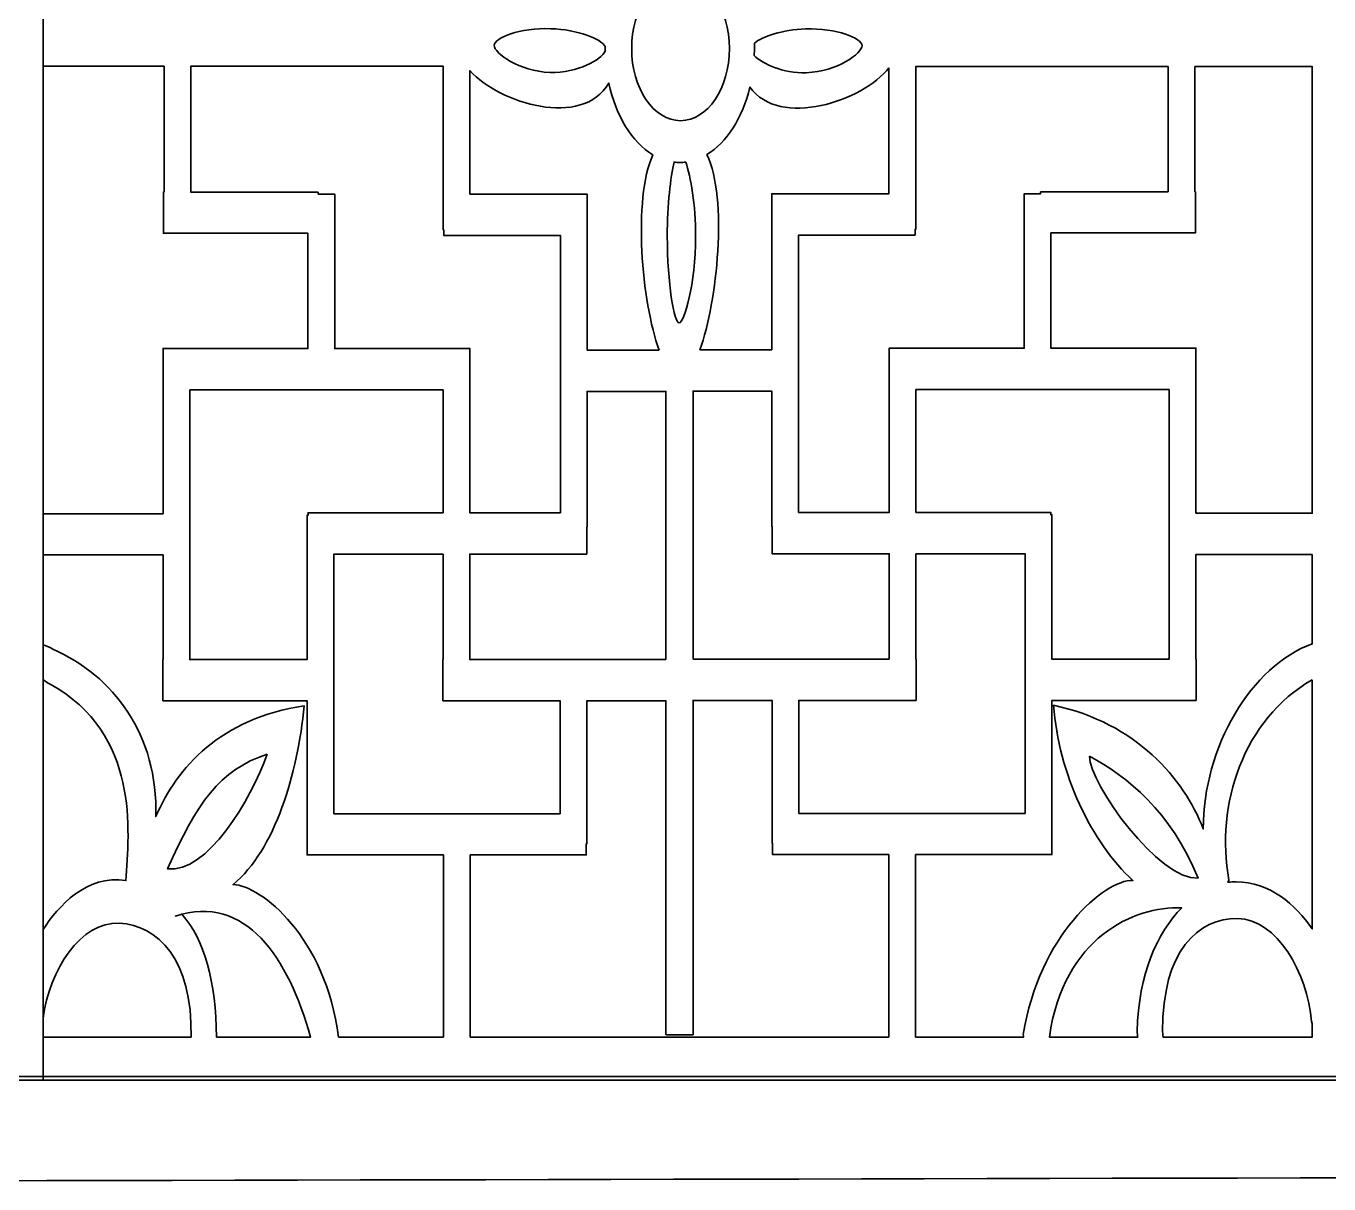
# Model space of a CAD drawing. Header units: centimetres. Extents: x 1.9 to 19.9, y -9.6 to 0.9.
# Drawn here: x 8.009 to 10.939, y -4.155 to -1.55 of the extents above; entities that cross this region are included whole.
import ezdxf

# ---------------------------------------------------------------- set-up
doc = ezdxf.new("R2010")
doc.units = ezdxf.units.CM
doc.header["$MEASUREMENT"] = 0
doc.layers.add('layer 1', color=7, linetype='Continuous')

msp = doc.modelspace()

# ---------------------------------------------------------------- linework, layer by layer
at = {"layer": 'layer 1', "color": 7, "lineweight": 35}
for points, knots in [([(1.85394, -4.15486), (1.85394, -4.15486), (1.85394, 0.91366), (1.85394, 0.91366), (1.85394, 0.91366), (1.85394, 0.91366), (19.89445, 0.91366), (19.89445, 0.91366), (19.89445, 0.91366), (19.89445, 0.91366), (19.89445, -4.1276), (19.89445, -4.1276), (19.89445, -4.1276), (13.88093, -4.1276), (7.86746, -4.15486), (1.85394, -4.15486)], [0, 0, 0, 0, 0.2, 0.2, 0.2, 0.2, 0.4, 0.4, 0.4, 0.4, 0.6, 0.6, 0.6, 0.6, 1, 1, 1, 1]), ([(4.99577, 0.71772), (4.99577, 0.71772), (8.04691, 0.71772), (8.04691, 0.71772), (8.04691, 0.71772), (8.04691, 0.71772), (8.04691, -3.92127), (8.04691, -3.92127), (8.04691, -3.92127), (8.04691, -3.92127), (4.99577, -3.92127), (4.99577, -3.92127), (4.99577, -3.92127), (4.99577, -3.92127), (4.99577, 0.71772), (4.99577, 0.71772)], [0, 0, 0, 0, 0.2, 0.2, 0.2, 0.2, 0.4, 0.4, 0.4, 0.4, 0.6, 0.6, 0.6, 0.6, 1, 1, 1, 1]), ([(7.96979, 0.71772), (7.96979, 0.71772), (10.97654, 0.71772), (10.97654, 0.71772), (10.97654, 0.71772), (10.97654, 0.71772), (10.97654, -3.92127), (10.97654, -3.92127), (10.97654, -3.92127), (10.97654, -3.92127), (7.96979, -3.92127), (7.96979, -3.92127), (7.96979, -3.92127), (7.96979, -3.92127), (7.96979, 0.71772), (7.96979, 0.71772)], [0, 0, 0, 0, 0.2, 0.2, 0.2, 0.2, 0.4, 0.4, 0.4, 0.4, 0.6, 0.6, 0.6, 0.6, 1, 1, 1, 1]), ([(2.06871, 0.6989), (2.06871, 0.6989), (2.06871, -3.91284), (2.06871, -3.91284), (2.06871, -3.91284), (2.06871, -3.91284), (19.67968, -3.91284), (19.67968, -3.91284), (19.67968, -3.91284), (19.67968, -3.91284), (19.67968, 0.6989), (19.67968, 0.6989), (19.67968, 0.6989), (19.67968, 0.6989), (2.06871, 0.6989), (2.06871, 0.6989)], [0, 0, 0, 0, 0.2, 0.2, 0.2, 0.2, 0.4, 0.4, 0.4, 0.4, 0.6, 0.6, 0.6, 0.6, 1, 1, 1, 1]), ([(9.4808, -1.43827), (9.54154, -1.43827), (9.59079, -1.51094), (9.59079, -1.60054), (9.59079, -1.60054), (9.59079, -1.69014), (9.54154, -1.76281), (9.4808, -1.76281), (9.4808, -1.76281), (9.42007, -1.76281), (9.37081, -1.69014), (9.37081, -1.60054), (9.37081, -1.60054), (9.37081, -1.51094), (9.42007, -1.43827), (9.4808, -1.43827)], [0, 0, 0, 0, 0.2, 0.2, 0.2, 0.2, 0.4, 0.4, 0.4, 0.4, 0.6, 0.6, 0.6, 0.6, 1, 1, 1, 1]), ([(9.31145, -1.60679), (9.31138, -1.60387), (9.31135, -1.60095), (9.31135, -1.59801), (9.31135, -1.59801), (9.31135, -1.59727), (9.31136, -1.59654), (9.31136, -1.5958), (9.31136, -1.5958), (9.30167, -1.57916), (9.25089, -1.55779), (9.18871, -1.55584), (9.18871, -1.55584), (9.11931, -1.55368), (9.06196, -1.57653), (9.06169, -1.59351), (9.06169, -1.59351), (9.06143, -1.61048), (9.1178, -1.65213), (9.18719, -1.6543), (9.18719, -1.6543), (9.24992, -1.65625), (9.30185, -1.62529), (9.31145, -1.60679)], [0, 0, 0, 0, 0.1428571, 0.1428571, 0.1428571, 0.1428571, 0.2857143, 0.2857143, 0.2857143, 0.2857143, 0.4285714, 0.4285714, 0.4285714, 0.4285714, 0.5714286, 0.5714286, 0.5714286, 0.5714286, 0.7142857, 0.7142857, 0.7142857, 0.7142857, 1, 1, 1, 1]), ([(9.64677, -1.58836), (9.64684, -1.59157), (9.64689, -1.59478), (9.64689, -1.59801), (9.64689, -1.59801), (9.64689, -1.60423), (9.64674, -1.6104), (9.64646, -1.61651), (9.64646, -1.61651), (9.66489, -1.63453), (9.71033, -1.65655), (9.76353, -1.65489), (9.76353, -1.65489), (9.83293, -1.65272), (9.88929, -1.61108), (9.88903, -1.5941), (9.88903, -1.5941), (9.88877, -1.57713), (9.83141, -1.55427), (9.76202, -1.55644), (9.76202, -1.55644), (9.70952, -1.55808), (9.66515, -1.57357), (9.64677, -1.58836)], [0, 0, 0, 0, 0.1428571, 0.1428571, 0.1428571, 0.1428571, 0.2857143, 0.2857143, 0.2857143, 0.2857143, 0.4285714, 0.4285714, 0.4285714, 0.4285714, 0.5714286, 0.5714286, 0.5714286, 0.5714286, 0.7142857, 0.7142857, 0.7142857, 0.7142857, 1, 1, 1, 1]), ([(8.04691, -2.64697), (8.04691, -2.64697), (8.31695, -2.64697), (8.31695, -2.64697), (8.31695, -2.64697), (8.31695, -2.64697), (8.31695, -2.27517), (8.31695, -2.27517), (8.31695, -2.27517), (8.31695, -2.27517), (8.37708, -2.27517), (8.37708, -2.27517), (8.37708, -2.27517), (8.37708, -2.27517), (8.37708, -2.27564), (8.37708, -2.27564), (8.37708, -2.27564), (8.37708, -2.27564), (8.64284, -2.27564), (8.64284, -2.27564), (8.64284, -2.27564), (8.64284, -2.27564), (8.64284, -2.01623), (8.64284, -2.01623), (8.64284, -2.01623), (8.64284, -2.01623), (8.31789, -2.01623), (8.31789, -2.01623), (8.31789, -2.01623), (8.31789, -2.01623), (8.31789, -1.92345), (8.31789, -1.92345), (8.31789, -1.92345), (8.31789, -1.92345), (8.31917, -1.92345), (8.31917, -1.92345), (8.31917, -1.92345), (8.31917, -1.92345), (8.31917, -1.64041), (8.31917, -1.64041), (8.31917, -1.64041), (8.31917, -1.64041), (8.04691, -1.64041), (8.04691, -1.64041), (8.04691, -1.64041), (8.04691, -1.64041), (8.04691, -2.64697), (8.04691, -2.64697)], [0, 0, 0, 0, 0.0769231, 0.0769231, 0.0769231, 0.0769231, 0.1538462, 0.1538462, 0.1538462, 0.1538462, 0.2307692, 0.2307692, 0.2307692, 0.2307692, 0.3076923, 0.3076923, 0.3076923, 0.3076923, 0.3846154, 0.3846154, 0.3846154, 0.3846154, 0.4615385, 0.4615385, 0.4615385, 0.4615385, 0.5384615, 0.5384615, 0.5384615, 0.5384615, 0.6153846, 0.6153846, 0.6153846, 0.6153846, 0.6923077, 0.6923077, 0.6923077, 0.6923077, 0.7692308, 0.7692308, 0.7692308, 0.7692308, 0.8461538, 0.8461538, 0.8461538, 0.8461538, 1, 1, 1, 1]), ([(8.66605, -1.92345), (8.66605, -1.92345), (8.3793, -1.92345), (8.3793, -1.92345), (8.3793, -1.92345), (8.3793, -1.92345), (8.3793, -1.64041), (8.3793, -1.64041), (8.3793, -1.64041), (8.3793, -1.64041), (8.94703, -1.64041), (8.94703, -1.64041), (8.94703, -1.64041), (8.94703, -1.64041), (8.94703, -2.00841), (8.94703, -2.00841), (8.94703, -2.00841), (8.94703, -2.00841), (8.94832, -2.00841), (8.94832, -2.00841), (8.94832, -2.00841), (8.94832, -2.00841), (8.94832, -2.02087), (8.94832, -2.02087), (8.94832, -2.02087), (8.94832, -2.02087), (9.21055, -2.02087), (9.21055, -2.02087), (9.21055, -2.02087), (9.21055, -2.02087), (9.21055, -2.64504), (9.21055, -2.64504), (9.21055, -2.64504), (9.21055, -2.64504), (9.00671, -2.64504), (9.00671, -2.64504), (9.00671, -2.64504), (9.00671, -2.64504), (9.00671, -2.36842), (9.00671, -2.36842), (9.00671, -2.36842), (9.00671, -2.36842), (9.00671, -2.27564), (9.00671, -2.27564), (9.00671, -2.27564), (9.00671, -2.27564), (9.00671, -2.27517), (9.00671, -2.27517), (9.00671, -2.27517), (9.00671, -2.27517), (8.94658, -2.27517), (8.94658, -2.27517), (8.94658, -2.27517), (8.94658, -2.27517), (8.94658, -2.27564), (8.94658, -2.27564), (8.94658, -2.27564), (8.94658, -2.27564), (8.70298, -2.27564), (8.70298, -2.27564), (8.70298, -2.27564), (8.70298, -2.27564), (8.70298, -1.92809), (8.70298, -1.92809), (8.70298, -1.92809), (8.70298, -1.92809), (8.66605, -1.92809), (8.66605, -1.92809), (8.66605, -1.92809), (8.66605, -1.92809), (8.66605, -1.92345), (8.66605, -1.92345)], [0, 0, 0, 0, 0.0526316, 0.0526316, 0.0526316, 0.0526316, 0.1052632, 0.1052632, 0.1052632, 0.1052632, 0.1578947, 0.1578947, 0.1578947, 0.1578947, 0.2105263, 0.2105263, 0.2105263, 0.2105263, 0.2631579, 0.2631579, 0.2631579, 0.2631579, 0.3157895, 0.3157895, 0.3157895, 0.3157895, 0.3684211, 0.3684211, 0.3684211, 0.3684211, 0.4210526, 0.4210526, 0.4210526, 0.4210526, 0.4736842, 0.4736842, 0.4736842, 0.4736842, 0.5263158, 0.5263158, 0.5263158, 0.5263158, 0.5789474, 0.5789474, 0.5789474, 0.5789474, 0.6315789, 0.6315789, 0.6315789, 0.6315789, 0.6842105, 0.6842105, 0.6842105, 0.6842105, 0.7368421, 0.7368421, 0.7368421, 0.7368421, 0.7894737, 0.7894737, 0.7894737, 0.7894737, 0.8421053, 0.8421053, 0.8421053, 0.8421053, 0.8947368, 0.8947368, 0.8947368, 0.8947368, 1, 1, 1, 1]), ([(9.43258, -2.27909), (9.39322, -2.1708), (9.37346, -1.93985), (9.41831, -1.83932), (9.41831, -1.83932), (9.37168, -1.81132), (9.33516, -1.75206), (9.31957, -1.67824), (9.31957, -1.67824), (9.25961, -1.78087), (9.07302, -1.72409), (9.00716, -1.65026), (9.00716, -1.65026), (9.00716, -1.65026), (9.00716, -1.92809), (9.00716, -1.92809), (9.00716, -1.92809), (9.00716, -1.92809), (9.21055, -1.92809), (9.21055, -1.92809), (9.21055, -1.92809), (9.21055, -1.92809), (9.24746, -1.92809), (9.24746, -1.92809), (9.24746, -1.92809), (9.24746, -1.92809), (9.27069, -1.92809), (9.27069, -1.92809), (9.27069, -1.92809), (9.27069, -1.92809), (9.27069, -2.27909), (9.27069, -2.27909), (9.27069, -2.27909), (9.27069, -2.27909), (9.43258, -2.27909), (9.43258, -2.27909)], [0, 0, 0, 0, 0.1, 0.1, 0.1, 0.1, 0.2, 0.2, 0.2, 0.2, 0.3, 0.3, 0.3, 0.3, 0.4, 0.4, 0.4, 0.4, 0.5, 0.5, 0.5, 0.5, 0.6, 0.6, 0.6, 0.6, 0.7, 0.7, 0.7, 0.7, 0.8, 0.8, 0.8, 0.8, 1, 1, 1, 1]), ([(9.94951, -1.64366), (9.89149, -1.7187), (9.70392, -1.78119), (9.63664, -1.68731), (9.63664, -1.68731), (9.62007, -1.75684), (9.58471, -1.81237), (9.54006, -1.83925), (9.54006, -1.83925), (9.5874, -1.93941), (9.563, -2.16927), (9.52432, -2.2783), (9.52432, -2.2783), (9.52432, -2.2783), (9.68598, -2.2783), (9.68598, -2.2783), (9.68598, -2.2783), (9.68598, -2.2783), (9.68598, -1.92729), (9.68598, -1.92729), (9.68598, -1.92729), (9.68598, -1.92729), (9.70921, -1.92729), (9.70921, -1.92729), (9.70921, -1.92729), (9.70921, -1.92729), (9.74612, -1.92729), (9.74612, -1.92729), (9.74612, -1.92729), (9.74612, -1.92729), (9.94951, -1.92729), (9.94951, -1.92729), (9.94951, -1.92729), (9.94951, -1.92729), (9.94951, -1.64366), (9.94951, -1.64366)], [0, 0, 0, 0, 0.1, 0.1, 0.1, 0.1, 0.2, 0.2, 0.2, 0.2, 0.3, 0.3, 0.3, 0.3, 0.4, 0.4, 0.4, 0.4, 0.5, 0.5, 0.5, 0.5, 0.6, 0.6, 0.6, 0.6, 0.7, 0.7, 0.7, 0.7, 0.8, 0.8, 0.8, 0.8, 1, 1, 1, 1]), ([(10.29062, -1.92266), (10.29062, -1.92266), (10.57737, -1.92266), (10.57737, -1.92266), (10.57737, -1.92266), (10.57737, -1.92266), (10.57737, -1.64121), (10.57737, -1.64121), (10.57737, -1.64121), (10.57737, -1.64121), (10.00964, -1.64121), (10.00964, -1.64121), (10.00964, -1.64121), (10.00964, -1.64121), (10.00964, -2.00761), (10.00964, -2.00761), (10.00964, -2.00761), (10.00964, -2.00761), (10.00836, -2.00761), (10.00836, -2.00761), (10.00836, -2.00761), (10.00836, -2.00761), (10.00836, -2.02007), (10.00836, -2.02007), (10.00836, -2.02007), (10.00836, -2.02007), (9.74612, -2.02007), (9.74612, -2.02007), (9.74612, -2.02007), (9.74612, -2.02007), (9.74612, -2.64424), (9.74612, -2.64424), (9.74612, -2.64424), (9.74612, -2.64424), (9.94996, -2.64424), (9.94996, -2.64424), (9.94996, -2.64424), (9.94996, -2.64424), (9.94996, -2.36762), (9.94996, -2.36762), (9.94996, -2.36762), (9.94996, -2.36762), (9.94996, -2.27484), (9.94996, -2.27484), (9.94996, -2.27484), (9.94996, -2.27484), (9.94996, -2.27437), (9.94996, -2.27437), (9.94996, -2.27437), (9.94996, -2.27437), (10.01009, -2.27437), (10.01009, -2.27437), (10.01009, -2.27437), (10.01009, -2.27437), (10.01009, -2.27484), (10.01009, -2.27484), (10.01009, -2.27484), (10.01009, -2.27484), (10.2537, -2.27484), (10.2537, -2.27484), (10.2537, -2.27484), (10.2537, -2.27484), (10.2537, -1.92729), (10.2537, -1.92729), (10.2537, -1.92729), (10.2537, -1.92729), (10.29062, -1.92729), (10.29062, -1.92729), (10.29062, -1.92729), (10.29062, -1.92729), (10.29062, -1.92266), (10.29062, -1.92266)], [0, 0, 0, 0, 0.0526316, 0.0526316, 0.0526316, 0.0526316, 0.1052632, 0.1052632, 0.1052632, 0.1052632, 0.1578947, 0.1578947, 0.1578947, 0.1578947, 0.2105263, 0.2105263, 0.2105263, 0.2105263, 0.2631579, 0.2631579, 0.2631579, 0.2631579, 0.3157895, 0.3157895, 0.3157895, 0.3157895, 0.3684211, 0.3684211, 0.3684211, 0.3684211, 0.4210526, 0.4210526, 0.4210526, 0.4210526, 0.4736842, 0.4736842, 0.4736842, 0.4736842, 0.5263158, 0.5263158, 0.5263158, 0.5263158, 0.5789474, 0.5789474, 0.5789474, 0.5789474, 0.6315789, 0.6315789, 0.6315789, 0.6315789, 0.6842105, 0.6842105, 0.6842105, 0.6842105, 0.7368421, 0.7368421, 0.7368421, 0.7368421, 0.7894737, 0.7894737, 0.7894737, 0.7894737, 0.8421053, 0.8421053, 0.8421053, 0.8421053, 0.8947368, 0.8947368, 0.8947368, 0.8947368, 1, 1, 1, 1]), ([(10.63751, -1.92266), (10.63751, -1.92266), (10.63879, -1.92266), (10.63879, -1.92266), (10.63879, -1.92266), (10.63879, -1.92266), (10.63879, -2.01544), (10.63879, -2.01544), (10.63879, -2.01544), (10.63879, -2.01544), (10.31383, -2.01544), (10.31383, -2.01544), (10.31383, -2.01544), (10.31383, -2.01544), (10.31383, -2.27484), (10.31383, -2.27484), (10.31383, -2.27484), (10.31383, -2.27484), (10.57959, -2.27484), (10.57959, -2.27484), (10.57959, -2.27484), (10.57959, -2.27484), (10.57959, -2.27437), (10.57959, -2.27437), (10.57959, -2.27437), (10.57959, -2.27437), (10.63973, -2.27437), (10.63973, -2.27437), (10.63973, -2.27437), (10.63973, -2.27437), (10.63973, -2.64617), (10.63973, -2.64617), (10.63973, -2.64617), (10.63973, -2.64617), (10.90141, -2.64617), (10.90141, -2.64617), (10.90141, -2.64617), (10.90141, -2.64617), (10.90141, -1.64121), (10.90141, -1.64121), (10.90141, -1.64121), (10.90141, -1.64121), (10.63751, -1.64121), (10.63751, -1.64121), (10.63751, -1.64121), (10.63751, -1.64121), (10.63751, -1.92266), (10.63751, -1.92266)], [0, 0, 0, 0, 0.0769231, 0.0769231, 0.0769231, 0.0769231, 0.1538462, 0.1538462, 0.1538462, 0.1538462, 0.2307692, 0.2307692, 0.2307692, 0.2307692, 0.3076923, 0.3076923, 0.3076923, 0.3076923, 0.3846154, 0.3846154, 0.3846154, 0.3846154, 0.4615385, 0.4615385, 0.4615385, 0.4615385, 0.5384615, 0.5384615, 0.5384615, 0.5384615, 0.6153846, 0.6153846, 0.6153846, 0.6153846, 0.6923077, 0.6923077, 0.6923077, 0.6923077, 0.7692308, 0.7692308, 0.7692308, 0.7692308, 0.8461538, 0.8461538, 0.8461538, 0.8461538, 1, 1, 1, 1]), ([(9.49254, -1.85605), (9.48811, -1.85659), (9.48364, -1.85687), (9.47912, -1.85687), (9.47912, -1.85687), (9.4748, -1.85687), (9.47052, -1.85661), (9.46629, -1.85612), (9.46629, -1.85612), (9.45824, -1.88938), (9.45104, -1.95113), (9.45091, -2.02244), (9.45091, -2.02244), (9.4507, -2.12952), (9.46651, -2.21766), (9.47751, -2.21781), (9.47751, -2.21781), (9.48852, -2.21796), (9.51453, -2.13039), (9.51474, -2.0233), (9.51474, -2.0233), (9.51487, -1.95169), (9.50343, -1.88946), (9.49254, -1.85605)], [0, 0, 0, 0, 0.1428571, 0.1428571, 0.1428571, 0.1428571, 0.2857143, 0.2857143, 0.2857143, 0.2857143, 0.4285714, 0.4285714, 0.4285714, 0.4285714, 0.5714286, 0.5714286, 0.5714286, 0.5714286, 0.7142857, 0.7142857, 0.7142857, 0.7142857, 1, 1, 1, 1]), ([(8.37708, -2.36842), (8.37708, -2.36842), (8.94658, -2.36842), (8.94658, -2.36842), (8.94658, -2.36842), (8.94658, -2.36842), (8.94658, -2.64504), (8.94658, -2.64504), (8.94658, -2.64504), (8.94658, -2.64504), (8.64321, -2.64504), (8.64321, -2.64504), (8.64321, -2.64504), (8.64321, -2.64504), (8.64321, -2.65035), (8.64321, -2.65035), (8.64321, -2.65035), (8.64321, -2.65035), (8.64086, -2.65035), (8.64086, -2.65035), (8.64086, -2.65035), (8.64086, -2.65035), (8.64086, -2.97521), (8.64086, -2.97521), (8.64086, -2.97521), (8.64086, -2.97521), (8.37708, -2.97521), (8.37708, -2.97521), (8.37708, -2.97521), (8.37708, -2.97521), (8.37708, -2.36842), (8.37708, -2.36842)], [0, 0, 0, 0, 0.1111111, 0.1111111, 0.1111111, 0.1111111, 0.2222222, 0.2222222, 0.2222222, 0.2222222, 0.3333333, 0.3333333, 0.3333333, 0.3333333, 0.4444444, 0.4444444, 0.4444444, 0.4444444, 0.5555556, 0.5555556, 0.5555556, 0.5555556, 0.6666667, 0.6666667, 0.6666667, 0.6666667, 0.7777778, 0.7777778, 0.7777778, 0.7777778, 1, 1, 1, 1]), ([(9.44785, -2.97499), (9.44785, -2.97499), (9.44785, -2.9742), (9.44785, -2.9742), (9.44785, -2.9742), (9.44785, -2.9742), (9.44789, -2.9742), (9.44789, -2.9742), (9.44789, -2.9742), (9.44789, -2.9742), (9.44789, -2.37187), (9.44789, -2.37187), (9.44789, -2.37187), (9.44789, -2.37187), (9.27069, -2.37187), (9.27069, -2.37187), (9.27069, -2.37187), (9.27069, -2.37187), (9.27069, -2.67692), (9.27069, -2.67692), (9.27069, -2.67692), (9.27069, -2.67692), (9.26996, -2.67692), (9.26996, -2.67692), (9.26996, -2.67692), (9.26996, -2.67692), (9.26996, -2.73782), (9.26996, -2.73782), (9.26996, -2.73782), (9.26996, -2.73782), (9.00671, -2.73782), (9.00671, -2.73782), (9.00671, -2.73782), (9.00671, -2.73782), (9.00671, -2.97499), (9.00671, -2.97499), (9.00671, -2.97499), (9.00671, -2.97499), (9.44785, -2.97499), (9.44785, -2.97499)], [0, 0, 0, 0, 0.0909091, 0.0909091, 0.0909091, 0.0909091, 0.1818182, 0.1818182, 0.1818182, 0.1818182, 0.2727273, 0.2727273, 0.2727273, 0.2727273, 0.3636364, 0.3636364, 0.3636364, 0.3636364, 0.4545455, 0.4545455, 0.4545455, 0.4545455, 0.5454545, 0.5454545, 0.5454545, 0.5454545, 0.6363636, 0.6363636, 0.6363636, 0.6363636, 0.7272727, 0.7272727, 0.7272727, 0.7272727, 0.8181818, 0.8181818, 0.8181818, 0.8181818, 1, 1, 1, 1]), ([(9.94996, -2.9742), (9.94996, -2.9742), (9.94996, -2.73702), (9.94996, -2.73702), (9.94996, -2.73702), (9.94996, -2.73702), (9.68672, -2.73702), (9.68672, -2.73702), (9.68672, -2.73702), (9.68672, -2.73702), (9.68672, -2.67612), (9.68672, -2.67612), (9.68672, -2.67612), (9.68672, -2.67612), (9.68598, -2.67612), (9.68598, -2.67612), (9.68598, -2.67612), (9.68598, -2.67612), (9.68598, -2.37108), (9.68598, -2.37108), (9.68598, -2.37108), (9.68598, -2.37108), (9.50879, -2.37108), (9.50879, -2.37108), (9.50879, -2.37108), (9.50879, -2.37108), (9.50879, -2.9742), (9.50879, -2.9742), (9.50879, -2.9742), (9.50879, -2.9742), (9.94996, -2.9742), (9.94996, -2.9742)], [0, 0, 0, 0, 0.1111111, 0.1111111, 0.1111111, 0.1111111, 0.2222222, 0.2222222, 0.2222222, 0.2222222, 0.3333333, 0.3333333, 0.3333333, 0.3333333, 0.4444444, 0.4444444, 0.4444444, 0.4444444, 0.5555556, 0.5555556, 0.5555556, 0.5555556, 0.6666667, 0.6666667, 0.6666667, 0.6666667, 0.7777778, 0.7777778, 0.7777778, 0.7777778, 1, 1, 1, 1]), ([(10.57959, -2.36762), (10.57959, -2.36762), (10.01009, -2.36762), (10.01009, -2.36762), (10.01009, -2.36762), (10.01009, -2.36762), (10.01009, -2.64424), (10.01009, -2.64424), (10.01009, -2.64424), (10.01009, -2.64424), (10.31346, -2.64424), (10.31346, -2.64424), (10.31346, -2.64424), (10.31346, -2.64424), (10.31346, -2.64955), (10.31346, -2.64955), (10.31346, -2.64955), (10.31346, -2.64955), (10.31581, -2.64955), (10.31581, -2.64955), (10.31581, -2.64955), (10.31581, -2.64955), (10.31581, -2.97441), (10.31581, -2.97441), (10.31581, -2.97441), (10.31581, -2.97441), (10.57959, -2.97441), (10.57959, -2.97441), (10.57959, -2.97441), (10.57959, -2.97441), (10.57959, -2.36762), (10.57959, -2.36762)], [0, 0, 0, 0, 0.1111111, 0.1111111, 0.1111111, 0.1111111, 0.2222222, 0.2222222, 0.2222222, 0.2222222, 0.3333333, 0.3333333, 0.3333333, 0.3333333, 0.4444444, 0.4444444, 0.4444444, 0.4444444, 0.5555556, 0.5555556, 0.5555556, 0.5555556, 0.6666667, 0.6666667, 0.6666667, 0.6666667, 0.7777778, 0.7777778, 0.7777778, 0.7777778, 1, 1, 1, 1]), ([(8.94752, -3.82439), (8.94752, -3.82439), (8.94752, -3.41467), (8.94752, -3.41467), (8.94752, -3.41467), (8.94752, -3.41467), (8.701, -3.41467), (8.701, -3.41467), (8.701, -3.41467), (8.701, -3.41467), (8.64206, -3.41467), (8.64206, -3.41467), (8.64206, -3.41467), (8.64206, -3.41467), (8.64086, -3.41467), (8.64086, -3.41467), (8.64086, -3.41467), (8.64086, -3.41467), (8.64086, -3.06799), (8.64086, -3.06799), (8.64086, -3.06799), (8.64086, -3.06799), (8.31641, -3.06799), (8.31641, -3.06799), (8.31641, -3.06799), (8.31641, -3.06799), (8.31641, -2.97521), (8.31641, -2.97521), (8.31641, -2.97521), (8.31641, -2.97521), (8.31695, -2.97521), (8.31695, -2.97521), (8.31695, -2.97521), (8.31695, -2.97521), (8.31695, -2.73975), (8.31695, -2.73975), (8.31695, -2.73975), (8.31695, -2.73975), (8.04691, -2.73975), (8.04691, -2.73975), (8.04691, -2.73975), (8.04691, -2.73975), (8.04691, -2.94174), (8.04691, -2.94174), (8.04691, -2.94174), (8.05297, -2.94338), (8.06025, -2.94661), (8.06893, -2.9518), (8.06893, -2.9518), (8.20428, -3.01058), (8.30646, -3.14484), (8.30055, -3.32846), (8.30055, -3.32846), (8.34818, -3.21751), (8.44636, -3.10741), (8.6345, -3.07927), (8.6345, -3.07927), (8.61945, -3.23199), (8.56928, -3.40273), (8.47442, -3.48132), (8.47442, -3.48132), (8.5378, -3.48307), (8.68243, -3.59994), (8.71154, -3.82439), (8.71154, -3.82439), (8.71154, -3.82439), (8.94752, -3.82439), (8.94752, -3.82439)], [0, 0, 0, 0, 0.0555556, 0.0555556, 0.0555556, 0.0555556, 0.1111111, 0.1111111, 0.1111111, 0.1111111, 0.1666667, 0.1666667, 0.1666667, 0.1666667, 0.2222222, 0.2222222, 0.2222222, 0.2222222, 0.2777778, 0.2777778, 0.2777778, 0.2777778, 0.3333333, 0.3333333, 0.3333333, 0.3333333, 0.3888889, 0.3888889, 0.3888889, 0.3888889, 0.4444444, 0.4444444, 0.4444444, 0.4444444, 0.5, 0.5, 0.5, 0.5, 0.5555556, 0.5555556, 0.5555556, 0.5555556, 0.6111111, 0.6111111, 0.6111111, 0.6111111, 0.6666667, 0.6666667, 0.6666667, 0.6666667, 0.7222222, 0.7222222, 0.7222222, 0.7222222, 0.7777778, 0.7777778, 0.7777778, 0.7777778, 0.8333333, 0.8333333, 0.8333333, 0.8333333, 0.8888889, 0.8888889, 0.8888889, 0.8888889, 1, 1, 1, 1]), ([(8.94658, -2.73782), (8.94658, -2.73782), (8.94658, -2.97499), (8.94658, -2.97499), (8.94658, -2.97499), (8.94658, -2.97499), (8.94625, -2.97499), (8.94625, -2.97499), (8.94625, -2.97499), (8.94625, -2.97499), (8.94625, -3.06777), (8.94625, -3.06777), (8.94625, -3.06777), (8.94625, -3.06777), (9.20996, -3.06777), (9.20996, -3.06777), (9.20996, -3.06777), (9.20996, -3.06777), (9.20996, -3.32189), (9.20996, -3.32189), (9.20996, -3.32189), (9.20996, -3.32189), (8.701, -3.32189), (8.701, -3.32189), (8.701, -3.32189), (8.701, -3.32189), (8.701, -2.73782), (8.701, -2.73782), (8.701, -2.73782), (8.701, -2.73782), (8.94658, -2.73782), (8.94658, -2.73782)], [0, 0, 0, 0, 0.1111111, 0.1111111, 0.1111111, 0.1111111, 0.2222222, 0.2222222, 0.2222222, 0.2222222, 0.3333333, 0.3333333, 0.3333333, 0.3333333, 0.4444444, 0.4444444, 0.4444444, 0.4444444, 0.5555556, 0.5555556, 0.5555556, 0.5555556, 0.6666667, 0.6666667, 0.6666667, 0.6666667, 0.7777778, 0.7777778, 0.7777778, 0.7777778, 1, 1, 1, 1]), ([(10.01009, -2.73702), (10.01009, -2.73702), (10.01009, -2.9742), (10.01009, -2.9742), (10.01009, -2.9742), (10.01009, -2.9742), (10.01042, -2.9742), (10.01042, -2.9742), (10.01042, -2.9742), (10.01042, -2.9742), (10.01042, -3.06698), (10.01042, -3.06698), (10.01042, -3.06698), (10.01042, -3.06698), (9.74672, -3.06698), (9.74672, -3.06698), (9.74672, -3.06698), (9.74672, -3.06698), (9.74672, -3.32109), (9.74672, -3.32109), (9.74672, -3.32109), (9.74672, -3.32109), (10.25568, -3.32109), (10.25568, -3.32109), (10.25568, -3.32109), (10.25568, -3.32109), (10.25568, -2.73702), (10.25568, -2.73702), (10.25568, -2.73702), (10.25568, -2.73702), (10.01009, -2.73702), (10.01009, -2.73702)], [0, 0, 0, 0, 0.1111111, 0.1111111, 0.1111111, 0.1111111, 0.2222222, 0.2222222, 0.2222222, 0.2222222, 0.3333333, 0.3333333, 0.3333333, 0.3333333, 0.4444444, 0.4444444, 0.4444444, 0.4444444, 0.5555556, 0.5555556, 0.5555556, 0.5555556, 0.6666667, 0.6666667, 0.6666667, 0.6666667, 0.7777778, 0.7777778, 0.7777778, 0.7777778, 1, 1, 1, 1]), ([(10.90141, -2.73895), (10.90141, -2.73895), (10.63973, -2.73895), (10.63973, -2.73895), (10.63973, -2.73895), (10.63973, -2.73895), (10.63973, -2.97441), (10.63973, -2.97441), (10.63973, -2.97441), (10.63973, -2.97441), (10.64027, -2.97441), (10.64027, -2.97441), (10.64027, -2.97441), (10.64027, -2.97441), (10.64027, -3.06719), (10.64027, -3.06719), (10.64027, -3.06719), (10.64027, -3.06719), (10.31581, -3.06719), (10.31581, -3.06719), (10.31581, -3.06719), (10.31581, -3.06719), (10.31581, -3.41387), (10.31581, -3.41387), (10.31581, -3.41387), (10.31581, -3.41387), (10.31462, -3.41387), (10.31462, -3.41387), (10.31462, -3.41387), (10.31462, -3.41387), (10.25568, -3.41387), (10.25568, -3.41387), (10.25568, -3.41387), (10.25568, -3.41387), (10.00916, -3.41387), (10.00916, -3.41387), (10.00916, -3.41387), (10.00916, -3.41387), (10.00916, -3.82439), (10.00916, -3.82439), (10.00916, -3.82439), (10.00916, -3.82439), (10.25219, -3.82439), (10.25219, -3.82439), (10.25219, -3.82439), (10.25194, -3.82257), (10.25174, -3.8207), (10.2516, -3.81877), (10.2516, -3.81877), (10.28695, -3.59645), (10.43456, -3.4696), (10.49794, -3.47206), (10.49794, -3.47206), (10.40535, -3.38725), (10.33052, -3.23147), (10.31974, -3.07788), (10.31974, -3.07788), (10.50692, -3.11849), (10.6119, -3.24223), (10.65639, -3.35624), (10.65639, -3.35624), (10.6556, -3.1724), (10.76455, -2.98951), (10.90141, -2.93977), (10.90141, -2.93977), (10.90141, -2.93977), (10.90141, -2.73895), (10.90141, -2.73895)], [0, 0, 0, 0, 0.0555556, 0.0555556, 0.0555556, 0.0555556, 0.1111111, 0.1111111, 0.1111111, 0.1111111, 0.1666667, 0.1666667, 0.1666667, 0.1666667, 0.2222222, 0.2222222, 0.2222222, 0.2222222, 0.2777778, 0.2777778, 0.2777778, 0.2777778, 0.3333333, 0.3333333, 0.3333333, 0.3333333, 0.3888889, 0.3888889, 0.3888889, 0.3888889, 0.4444444, 0.4444444, 0.4444444, 0.4444444, 0.5, 0.5, 0.5, 0.5, 0.5555556, 0.5555556, 0.5555556, 0.5555556, 0.6111111, 0.6111111, 0.6111111, 0.6111111, 0.6666667, 0.6666667, 0.6666667, 0.6666667, 0.7222222, 0.7222222, 0.7222222, 0.7222222, 0.7777778, 0.7777778, 0.7777778, 0.7777778, 0.8333333, 0.8333333, 0.8333333, 0.8333333, 0.8888889, 0.8888889, 0.8888889, 0.8888889, 1, 1, 1, 1]), ([(8.04691, -3.01928), (8.05198, -3.02461), (8.05744, -3.02853), (8.0629, -3.03013), (8.0629, -3.03013), (8.26551, -3.14378), (8.24012, -3.36092), (8.23353, -3.47238), (8.23353, -3.47238), (8.14472, -3.45763), (8.08114, -3.53076), (8.04691, -3.58267), (8.04691, -3.58267), (8.04691, -3.58267), (8.04691, -3.01928), (8.04691, -3.01928)], [0, 0, 0, 0, 0.2, 0.2, 0.2, 0.2, 0.4, 0.4, 0.4, 0.4, 0.6, 0.6, 0.6, 0.6, 1, 1, 1, 1]), ([(10.90141, -3.02064), (10.74662, -3.10976), (10.68303, -3.30117), (10.71402, -3.47128), (10.71402, -3.47128), (10.71373, -3.47252), (10.71299, -3.47422), (10.7119, -3.47617), (10.7119, -3.47617), (10.71812, -3.47529), (10.72423, -3.47488), (10.73021, -3.47497), (10.73021, -3.47497), (10.80548, -3.47599), (10.86335, -3.52527), (10.90141, -3.58102), (10.90141, -3.58102), (10.90141, -3.58102), (10.90141, -3.02064), (10.90141, -3.02064)], [0, 0, 0, 0, 0.1666667, 0.1666667, 0.1666667, 0.1666667, 0.3333333, 0.3333333, 0.3333333, 0.3333333, 0.5, 0.5, 0.5, 0.5, 0.6666667, 0.6666667, 0.6666667, 0.6666667, 1, 1, 1, 1]), ([(9.94902, -3.82439), (9.94902, -3.82439), (9.94902, -3.41387), (9.94902, -3.41387), (9.94902, -3.41387), (9.94902, -3.41387), (9.68787, -3.41387), (9.68787, -3.41387), (9.68787, -3.41387), (9.68787, -3.41387), (9.68787, -3.38888), (9.68787, -3.38888), (9.68787, -3.38888), (9.68787, -3.38888), (9.68658, -3.38888), (9.68658, -3.38888), (9.68658, -3.38888), (9.68658, -3.38888), (9.68658, -3.06698), (9.68658, -3.06698), (9.68658, -3.06698), (9.68658, -3.06698), (9.50882, -3.06698), (9.50882, -3.06698), (9.50882, -3.06698), (9.50882, -3.06698), (9.50882, -3.06777), (9.50882, -3.06777), (9.50882, -3.06777), (9.50882, -3.06777), (9.50879, -3.06777), (9.50879, -3.06777), (9.50879, -3.06777), (9.50879, -3.06777), (9.50879, -3.81934), (9.50879, -3.81934), (9.50879, -3.81934), (9.50879, -3.81934), (9.44865, -3.81934), (9.44865, -3.81934), (9.44865, -3.81934), (9.44865, -3.81934), (9.44865, -3.81854), (9.44865, -3.81854), (9.44865, -3.81854), (9.44865, -3.81854), (9.44789, -3.81854), (9.44789, -3.81854), (9.44789, -3.81854), (9.44789, -3.81854), (9.44789, -3.06777), (9.44789, -3.06777), (9.44789, -3.06777), (9.44789, -3.06777), (9.27009, -3.06777), (9.27009, -3.06777), (9.27009, -3.06777), (9.27009, -3.06777), (9.27009, -3.38968), (9.27009, -3.38968), (9.27009, -3.38968), (9.27009, -3.38968), (9.26881, -3.38968), (9.26881, -3.38968), (9.26881, -3.38968), (9.26881, -3.38968), (9.26881, -3.41467), (9.26881, -3.41467), (9.26881, -3.41467), (9.26881, -3.41467), (9.00765, -3.41467), (9.00765, -3.41467), (9.00765, -3.41467), (9.00765, -3.41467), (9.00765, -3.82439), (9.00765, -3.82439), (9.00765, -3.82439), (9.00765, -3.82439), (9.94902, -3.82439), (9.94902, -3.82439)], [0, 0, 0, 0, 0.047619, 0.047619, 0.047619, 0.047619, 0.0952381, 0.0952381, 0.0952381, 0.0952381, 0.1428571, 0.1428571, 0.1428571, 0.1428571, 0.1904762, 0.1904762, 0.1904762, 0.1904762, 0.2380952, 0.2380952, 0.2380952, 0.2380952, 0.2857143, 0.2857143, 0.2857143, 0.2857143, 0.3333333, 0.3333333, 0.3333333, 0.3333333, 0.3809524, 0.3809524, 0.3809524, 0.3809524, 0.4285714, 0.4285714, 0.4285714, 0.4285714, 0.4761905, 0.4761905, 0.4761905, 0.4761905, 0.5238095, 0.5238095, 0.5238095, 0.5238095, 0.5714286, 0.5714286, 0.5714286, 0.5714286, 0.6190476, 0.6190476, 0.6190476, 0.6190476, 0.6666667, 0.6666667, 0.6666667, 0.6666667, 0.7142857, 0.7142857, 0.7142857, 0.7142857, 0.7619048, 0.7619048, 0.7619048, 0.7619048, 0.8095238, 0.8095238, 0.8095238, 0.8095238, 0.8571429, 0.8571429, 0.8571429, 0.8571429, 0.9047619, 0.9047619, 0.9047619, 0.9047619, 1, 1, 1, 1]), ([(8.55074, -3.18804), (8.44401, -3.22321), (8.3918, -3.29978), (8.32715, -3.44596), (8.32715, -3.44596), (8.41466, -3.45674), (8.51487, -3.29225), (8.55074, -3.18804)], [0, 0, 0, 0, 0.3333333, 0.3333333, 0.3333333, 0.3333333, 1, 1, 1, 1]), ([(10.40039, -3.19212), (10.48475, -3.23826), (10.58426, -3.31677), (10.64477, -3.46711), (10.64477, -3.46711), (10.55704, -3.47207), (10.40003, -3.25499), (10.40039, -3.19212)], [0, 0, 0, 0, 0.3333333, 0.3333333, 0.3333333, 0.3333333, 1, 1, 1, 1]), ([(8.43699, -3.82439), (8.4363, -3.70023), (8.41003, -3.60468), (8.35923, -3.54816), (8.35923, -3.54816), (8.35923, -3.54816), (8.34482, -3.5524), (8.34482, -3.5524), (8.34482, -3.5524), (8.34482, -3.5524), (8.3448, -3.55242), (8.3448, -3.55242), (8.3448, -3.55242), (8.50285, -3.50018), (8.59927, -3.64699), (8.64863, -3.82439), (8.64863, -3.82439), (8.64863, -3.82439), (8.43699, -3.82439), (8.43699, -3.82439)], [0, 0, 0, 0, 0.1666667, 0.1666667, 0.1666667, 0.1666667, 0.3333333, 0.3333333, 0.3333333, 0.3333333, 0.5, 0.5, 0.5, 0.5, 0.6666667, 0.6666667, 0.6666667, 0.6666667, 1, 1, 1, 1]), ([(10.50898, -3.82439), (10.5085, -3.82027), (10.50808, -3.816), (10.50772, -3.81156), (10.50772, -3.81156), (10.51035, -3.68153), (10.55373, -3.58861), (10.60776, -3.53379), (10.60776, -3.53379), (10.60776, -3.53379), (10.60771, -3.53377), (10.60771, -3.53377), (10.60771, -3.53377), (10.60771, -3.53377), (10.60773, -3.5338), (10.60773, -3.5338), (10.60773, -3.5338), (10.50066, -3.52935), (10.34224, -3.60028), (10.31018, -3.82439), (10.31018, -3.82439), (10.31018, -3.82439), (10.50898, -3.82439), (10.50898, -3.82439)], [0, 0, 0, 0, 0.1428571, 0.1428571, 0.1428571, 0.1428571, 0.2857143, 0.2857143, 0.2857143, 0.2857143, 0.4285714, 0.4285714, 0.4285714, 0.4285714, 0.5714286, 0.5714286, 0.5714286, 0.5714286, 0.7142857, 0.7142857, 0.7142857, 0.7142857, 1, 1, 1, 1]), ([(8.04691, -3.78196), (8.0612, -3.67401), (8.13187, -3.56358), (8.21833, -3.56814), (8.21833, -3.56814), (8.30511, -3.57272), (8.38324, -3.64819), (8.38004, -3.82439), (8.38004, -3.82439), (8.38004, -3.82439), (8.04691, -3.82439), (8.04691, -3.82439), (8.04691, -3.82439), (8.04691, -3.82439), (8.04691, -3.78196), (8.04691, -3.78196)], [0, 0, 0, 0, 0.2, 0.2, 0.2, 0.2, 0.4, 0.4, 0.4, 0.4, 0.6, 0.6, 0.6, 0.6, 1, 1, 1, 1]), ([(10.90141, -3.79357), (10.90064, -3.79256), (10.89999, -3.79133), (10.89958, -3.78971), (10.89958, -3.78971), (10.8905, -3.67896), (10.82196, -3.55911), (10.73365, -3.5579), (10.73365, -3.5579), (10.64533, -3.5567), (10.56391, -3.62935), (10.56492, -3.81235), (10.56492, -3.81235), (10.56525, -3.81651), (10.56564, -3.82052), (10.56608, -3.82439), (10.56608, -3.82439), (10.56608, -3.82439), (10.90141, -3.82439), (10.90141, -3.82439), (10.90141, -3.82439), (10.90141, -3.82439), (10.90141, -3.79357), (10.90141, -3.79357)], [0, 0, 0, 0, 0.1428571, 0.1428571, 0.1428571, 0.1428571, 0.2857143, 0.2857143, 0.2857143, 0.2857143, 0.4285714, 0.4285714, 0.4285714, 0.4285714, 0.5714286, 0.5714286, 0.5714286, 0.5714286, 0.7142857, 0.7142857, 0.7142857, 0.7142857, 1, 1, 1, 1])]:
    msp.add_open_spline(points, degree=3, knots=knots, dxfattribs=at)

doc.saveas('drawing.dxf')
